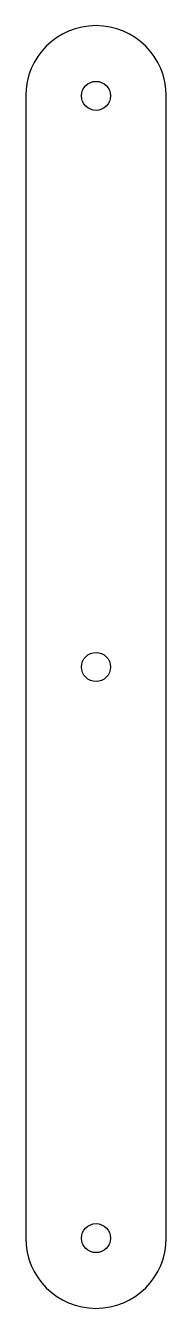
# Model space of a CAD drawing. Header units: millimetres. Extents: x -8 to 8, y -7 to 130.
import ezdxf

# ---------------------------------------------------------------- set-up
doc = ezdxf.new("R2010")
doc.units = ezdxf.units.MM

msp = doc.modelspace()

# ---------------------------------------------------------------- linework, layer by layer
at = {"color": 7, "linetype": 'Continuous', "lineweight": 25}
for p, q in [((-7.5, 122.06), (-7.5, 0)), ((7.5, 0), (7.5, 122.06))]:
    msp.add_line(p, q, dxfattribs=at)
for centre in [(0, 122.06), (0, 61.03), (0, 0)]:
    msp.add_circle(centre, 1.55, dxfattribs=at)
for centre, start, end in [((0, 122.06), 0, 180), ((0, 0), 180, 0)]:
    msp.add_arc(centre, 7.5, start, end, dxfattribs=at)

doc.saveas('drawing.dxf')
